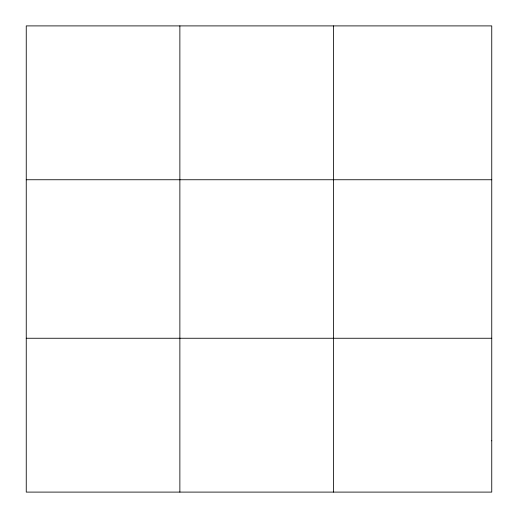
<?xml version="1.0" encoding="UTF-8"?>
<svg xmlns="http://www.w3.org/2000/svg" width="518" height="518" viewBox="0 0 518 518"><rect width="100%" height="100%" fill="white"/><g stroke="black" fill="none" stroke-linecap="round" stroke-linejoin="round"><path stroke-width="0.78" d="M179.869 492.1L179.869 25.9M333.482 492.1L333.482 25.9M26.25 179.746L491.75 179.746M26.25 338.254L491.75 338.254M491.75 440.818L491.75 492.1L26.25 492.1L26.25 25.9L491.75 25.9L491.75 440.818"/></g></svg>
